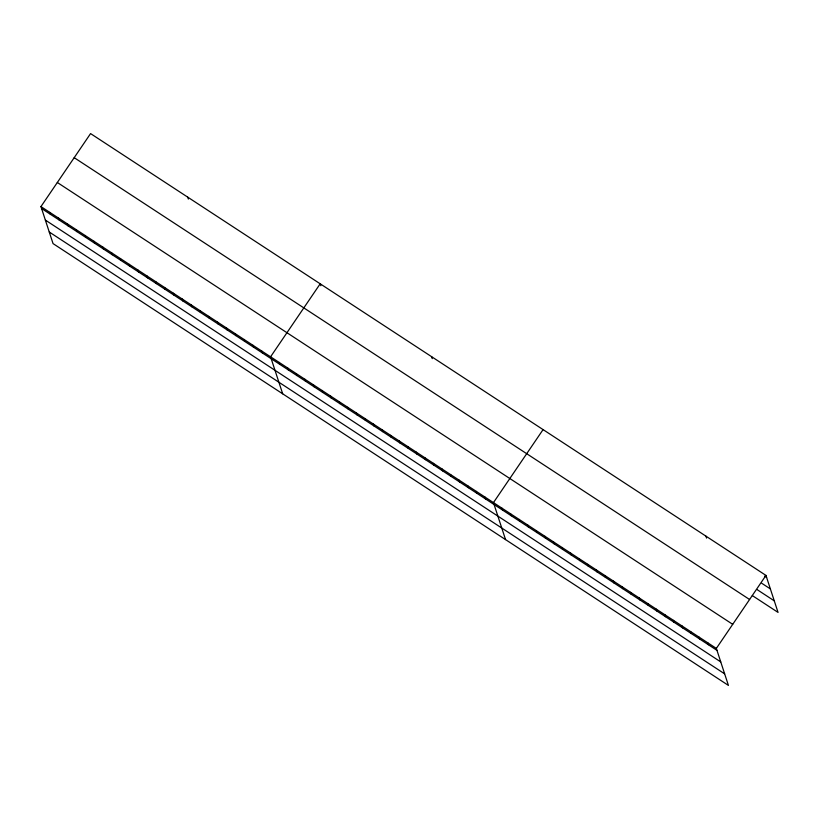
<?xml version="1.0" encoding="UTF-8"?>
<svg xmlns="http://www.w3.org/2000/svg" width="819" height="819" viewBox="0 0 819 819"><rect width="100%" height="100%" fill="white"/><g stroke="black" fill="none" stroke-linecap="round" stroke-linejoin="round"><path stroke-width="1.23" d="M40.95 206.593L716.338 648.413L728.429 685.411L53.04 243.591L40.95 206.593L90.571 133.589L765.96 575.409L778.05 612.407L752.333 595.587M543.079 429.606L493.458 502.61L505.548 539.608M716.338 648.413L765.96 575.409M764.68 576.095L766.584 577.334M761.793 583.302L770.372 588.912M757.125 589.619L774.262 600.839M74.201 157.678L749.58 599.498M57.33 182.494L732.708 624.324M41.574 208.517L716.963 650.337M45.362 220.086L720.751 661.916M49.263 232.012L724.641 673.842M705.947 536.158L706.582 538.083M707.759 642.802L708.394 644.727M699.191 637.192L699.815 639.127M690.622 631.592L691.246 633.517M682.043 625.982L682.677 627.907M673.474 620.372L674.098 622.297M664.905 614.762L665.53 616.697M656.326 609.162L656.961 611.087M647.757 603.552L648.382 605.476M639.189 597.942L639.813 599.866M630.61 592.332L631.244 594.256M622.041 586.732L622.665 588.656M613.472 581.121L614.096 583.046M604.893 575.511L605.528 577.436M596.324 569.901L596.949 571.826M587.755 564.301L588.38 566.226M579.176 558.691L579.811 560.616M570.608 553.081L571.232 555.006M562.039 547.471L562.663 549.395M553.46 541.861L554.094 543.796M544.891 536.261L545.515 538.185M536.322 530.651L536.947 532.575M527.743 525.04L528.378 526.965M519.174 519.43L519.799 521.355M510.606 513.83L511.23 515.755M502.027 508.22L502.661 510.145M484.889 497L485.513 498.925M476.31 491.4L476.945 493.325M431.644 356.705L432.268 358.63M467.741 485.79L468.366 487.714M459.172 480.18L459.797 482.104M450.593 474.57L451.228 476.494M442.025 468.959L442.649 470.894M433.456 463.359L434.08 465.284M424.877 457.749L425.511 459.674M416.308 452.139L416.932 454.064M407.739 446.529L408.364 448.454M399.16 440.929L399.795 442.854M390.591 435.319L391.216 437.244M382.023 429.709L382.647 431.633M373.444 424.099L374.078 426.023M364.875 418.499L365.499 420.423M320.833 285.729L320.198 283.804L270.577 356.808L282.678 393.806M356.306 412.889L356.93 414.813M347.727 407.278L348.362 409.203M339.158 401.668L339.783 403.593M330.589 396.058L331.214 397.993M322.01 390.458L322.645 392.383M313.442 384.848L314.066 386.773M304.873 379.238L305.497 381.163M296.294 373.628L296.928 375.563M287.725 368.028L288.349 369.953M279.156 362.418L279.781 364.342M261.752 351.034L262.377 352.958M252.917 345.249L253.542 347.174M244.082 339.476L244.717 341.4M235.258 333.702L235.882 335.626M187.725 197.144L188.35 199.068M226.423 327.917L227.047 329.842M217.588 322.143L218.223 324.068M208.753 316.369L209.388 318.294M199.928 310.585L200.553 312.51M191.093 304.811L191.718 306.736M182.258 299.027L182.893 300.962M173.433 293.253L174.058 295.178M164.599 287.479L165.223 289.404M155.764 281.695L156.398 283.62M146.929 275.921L147.563 277.846M138.104 270.147L138.728 272.072M129.269 264.363L129.904 266.288M120.434 258.589L121.069 260.514M111.609 252.815L112.234 254.74M102.774 247.031L103.399 248.956M93.939 241.257L94.574 243.182M85.115 235.473L85.739 237.408M76.28 229.699L76.904 231.623M67.445 223.925L68.079 225.849M58.61 218.141L59.244 220.065M49.785 212.367L50.409 214.291"/></g></svg>
